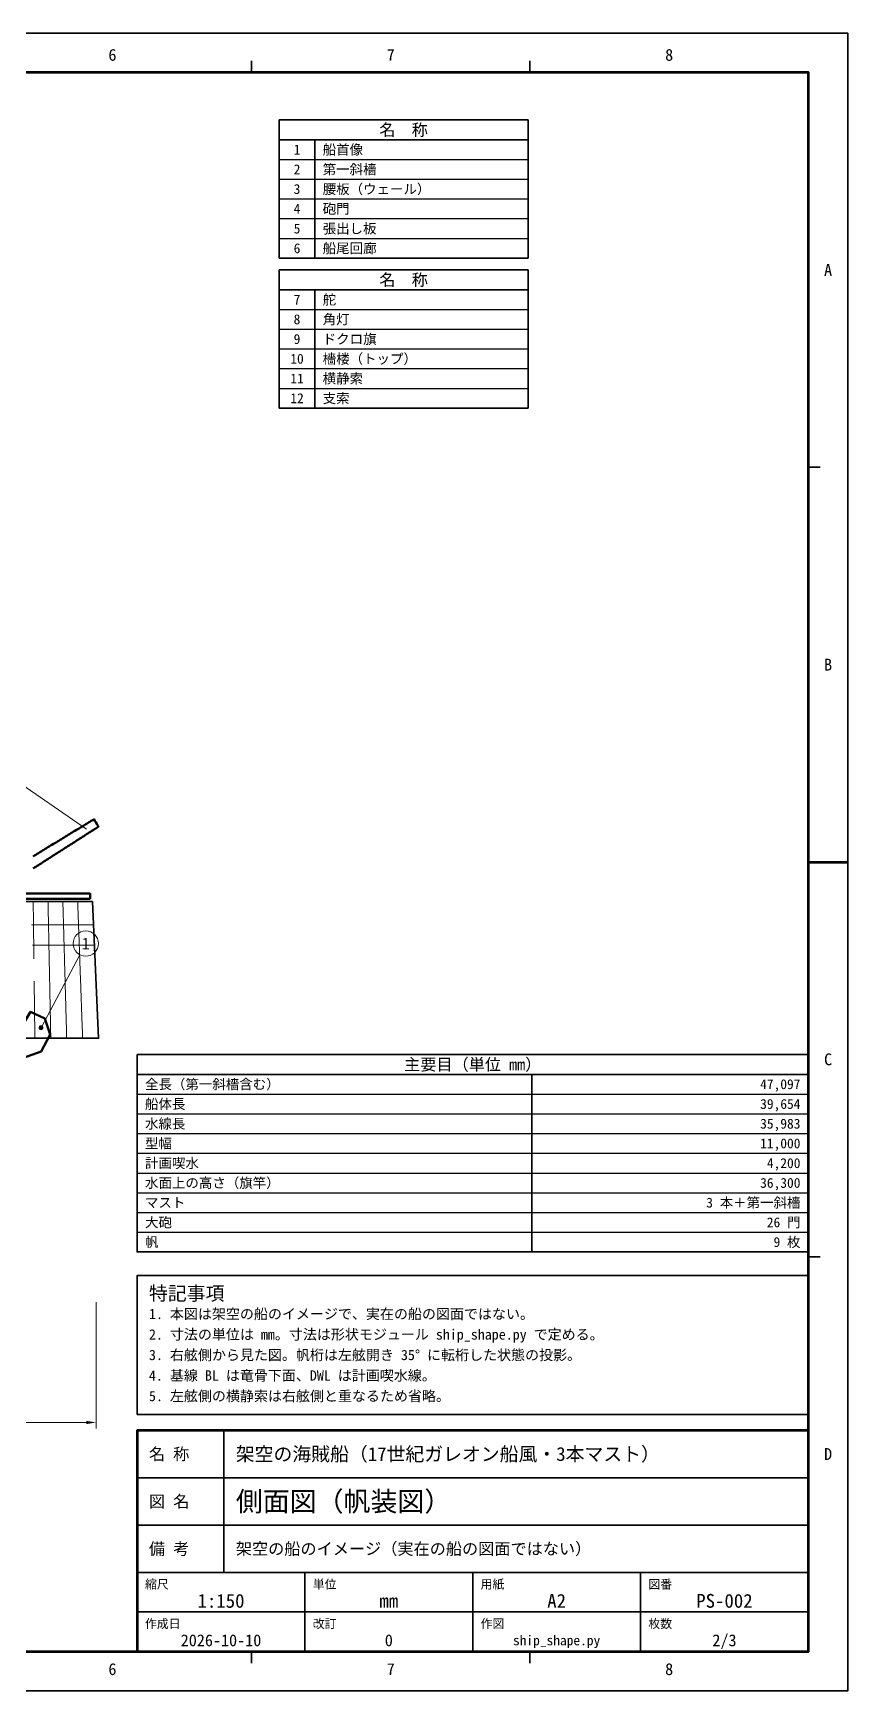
# Model space of a CAD drawing. Header units: millimetres. Extents: x -14250 to 74850, y -15000 to 48000.
# Drawn here: x 43901 to 74850, y -15000 to 48000 of the extents above; entities that cross this region are included whole.
import ezdxf
from ezdxf.enums import TextEntityAlignment as Align

# ---------------------------------------------------------------- set-up
doc = ezdxf.new("R2010")
doc.units = ezdxf.units.MM
doc.header["$LTSCALE"] = 150
for name, color, linetype, lineweight in [('外形', 7, 'Continuous', 50), ('寸法', 5, 'Continuous', 18), ('帆', 30, 'Continuous', 35), ('帆布', 30, 'Continuous', 13), ('引出線', 7, 'Continuous', 18), ('文字', 7, 'Continuous', 25), ('枠', 7, 'Continuous', 70), ('索具', 94, 'Continuous', 13), ('細部', 7, 'Continuous', 25), ('表題', 7, 'Continuous', 35)]:
    doc.layers.add(name, color=color, linetype=linetype, lineweight=lineweight)
doc.styles.add('JP', font='msgothic.ttc')
doc.dimstyles.new('JIS', dxfattribs={"dimscale": 150, "dimtxt": 2.5, "dimasz": 2.5, "dimexe": 1.5, "dimexo": 1.5, "dimgap": 0.8, "dimtad": 1, "dimdec": 0, "dimtxsty": 'JP', "dimcen": 2.5, "dimclrd": 5, "dimclre": 5, "dimclrt": 5, "dimazin": 3, "dimtfac": 1, "dimtmove": 0, "dimatfit": 3, "dimlwd": 18, "dimlwe": 18})

msp = doc.modelspace()

# ---------------------------------------------------------------- hatches: boundary and pattern name
at = {"layer": '引出線'}
h = msp.add_hatch(color=7, dxfattribs=at)
h.dxf.hatch_style = 1
h.paths.add_polyline_path([(44275, 10200), (44265, 10237.5), (44237.5, 10265), (44200, 10275), (44162.5, 10265), (44135, 10237.5), (44125, 10200), (44135, 10162.5), (44162.5, 10135), (44200, 10125), (44237.5, 10135), (44265, 10162.5)])

# ---------------------------------------------------------------- linework, layer by layer
at = {"layer": '外形'}
msp.add_lwpolyline([(43897.4, 16714.4), (43948.7, 16745.7), (44000.1, 16777), (44051.5, 16808.3), (44102.9, 16839.6), (44154.2, 16871), (44205.6, 16902.3), (44257, 16933.6), (44308.4, 16964.9), (44359.7, 16996.2), (44411.1, 17027.6), (44462.5, 17058.9), (44513.9, 17090.2), (44565.2, 17121.5), (44616.6, 17152.8), (44668, 17184.2), (44719.4, 17215.5), (44770.7, 17246.8), (44822.1, 17278.1), (44873.5, 17309.4), (44924.9, 17340.8), (44976.2, 17372.1), (45027.6, 17403.4), (45079, 17434.7), (45130.4, 17466), (45181.8, 17497.4), (45233.1, 17528.7), (45284.5, 17560), (45335.9, 17591.3), (45387.3, 17622.6), (45438.6, 17654), (45490, 17685.3), (45541.4, 17716.6), (45592.8, 17747.9), (45644.1, 17779.2), (45695.5, 17810.6), (45746.9, 17841.9), (45798.3, 17873.2), (45849.6, 17904.5), (45901, 17935.8), (45952.4, 17967.2), (46003.8, 17998.5), (46055.1, 18029.8), (46106.5, 18061.1), (46157.9, 18092.4), (46209.3, 18123.8), (46244.2, 18067.8), (46279.2, 18011.8), (46314.2, 17955.8), (46349.2, 17899.9), (46384.1, 17843.9), (46333.5, 17811.5), (46282.8, 17779), (46232.1, 17746.6), (46181.4, 17714.1), (46130.8, 17681.7), (46080.1, 17649.2), (46029.4, 17616.8), (45978.8, 17584.3), (45928.1, 17551.9), (45877.4, 17519.4), (45826.7, 17487), (45776.1, 17454.5), (45725.4, 17422.1), (45674.7, 17389.7), (45624.1, 17357.2), (45573.4, 17324.8), (45522.7, 17292.3), (45472, 17259.9), (45421.4, 17227.4), (45370.7, 17195), (45320, 17162.5), (45269.4, 17130.1), (45218.7, 17097.6), (45168, 17065.2), (45117.3, 17032.7), (45066.7, 17000.3), (45016, 16967.9), (44965.3, 16935.4), (44914.7, 16903), (44864, 16870.5), (44813.3, 16838.1), (44762.6, 16805.6), (44712, 16773.2), (44661.3, 16740.7), (44610.6, 16708.3), (44559.9, 16675.8), (44509.3, 16643.4), (44458.6, 16610.9), (44407.9, 16578.5), (44357.3, 16546.1), (44306.6, 16513.6), (44255.9, 16481.2), (44205.2, 16448.7), (44154.6, 16416.3), (44103.9, 16383.8), (44053.2, 16351.4), (44002.6, 16318.9), (43951.9, 16286.5), (43901.2, 16254)], dxfattribs=at)
for points in [[(46065.7, 15100), (39641.6, 15100), (39641.6, 15300), (46065.7, 15300)], [(43100, 8900), (44200, 9300), (44550, 9950), (44350, 10550), (43800, 10800), (43500, 10300), (43100, 9400)]]:
    msp.add_lwpolyline(points, close=True, dxfattribs=at)
at = {"layer": '帆'}
msp.add_lwpolyline([(46155.7, 15000), (39961.1, 15000), (39731.7, 9800), (46385.2, 9800)], close=True, dxfattribs=at)
at = {"layer": '帆布'}
for points in [[(43903.1, 15000), (43903.9, 14939.5), (43904.6, 14879.1), (43905.3, 14818.6), (43906, 14758.1), (43906.8, 14697.7), (43907.5, 14637.2), (43908.2, 14576.7), (43909, 14516.3), (43909.7, 14455.8), (43910.4, 14395.3), (43911.1, 14334.9), (43911.9, 14274.4), (43912.6, 14214), (43913.3, 14153.5), (43914, 14093), (43914.8, 14032.6), (43915.5, 13972.1), (43916.2, 13911.6), (43917, 13851.2), (43917.7, 13790.7), (43918.4, 13730.2), (43919.1, 13669.8), (43919.9, 13609.3), (43920.6, 13548.8), (43921.3, 13488.4), (43922, 13427.9), (43922.8, 13367.4), (43923.5, 13307), (43924.2, 13246.5), (43925, 13186), (43925.7, 13125.6), (43926.4, 13065.1), (43927.1, 13004.7), (43927.9, 12944.2), (43928.6, 12883.7), (43929.3, 12823.3)], [(44466.3, 15000), (44467.5, 14939.5), (44468.7, 14879.1), (44469.9, 14818.6), (44471.1, 14758.1), (44472.3, 14697.7), (44473.6, 14637.2), (44474.8, 14576.7), (44476, 14516.3), (44477.2, 14455.8), (44478.4, 14395.3), (44479.6, 14334.9), (44480.8, 14274.4), (44482, 14214), (44483.3, 14153.5), (44484.5, 14093), (44485.7, 14032.6), (44486.9, 13972.1), (44488.1, 13911.6), (44489.3, 13851.2), (44490.5, 13790.7), (44491.7, 13730.2), (44493, 13669.8), (44494.2, 13609.3), (44495.4, 13548.8), (44496.6, 13488.4), (44497.8, 13427.9), (44499, 13367.4), (44500.2, 13307), (44501.4, 13246.5), (44502.7, 13186), (44503.9, 13125.6), (44505.1, 13065.1), (44506.3, 13004.7), (44507.5, 12944.2), (44508.7, 12883.7), (44509.9, 12823.3), (44511.1, 12762.8), (44512.4, 12702.3), (44513.6, 12641.9), (44514.8, 12581.4), (44516, 12520.9), (44517.2, 12460.5), (44518.4, 12400), (44519.6, 12339.5), (44520.8, 12279.1), (44522.1, 12218.6), (44523.3, 12158.1), (44524.5, 12097.7), (44525.7, 12037.2), (44526.9, 11976.7), (44528.1, 11916.3), (44529.3, 11855.8), (44530.5, 11795.3), (44531.8, 11734.9), (44533, 11674.4), (44534.2, 11614), (44535.4, 11553.5), (44536.6, 11493), (44537.8, 11432.6), (44539, 11372.1), (44540.3, 11311.6), (44541.5, 11251.2), (44542.7, 11190.7), (44543.9, 11130.2), (44545.1, 11069.8), (44546.3, 11009.3), (44547.5, 10948.8), (44548.7, 10888.4), (44550, 10827.9), (44551.2, 10767.4), (44552.4, 10707), (44553.6, 10646.5), (44554.8, 10586), (44556, 10525.6), (44557.2, 10465.1), (44558.4, 10404.7), (44559.7, 10344.2), (44560.9, 10283.7), (44562.1, 10223.3), (44563.3, 10162.8), (44564.5, 10102.3), (44565.7, 10041.9), (44566.9, 9981.4), (44568.1, 9920.9), (44569.4, 9860.5), (44570.6, 9800)], [(45029.4, 15000), (45031.1, 14939.5), (45032.8, 14879.1), (45034.5, 14818.6), (45036.2, 14758.1), (45037.9, 14697.7), (45039.6, 14637.2), (45041.3, 14576.7), (45043, 14516.3), (45044.7, 14455.8), (45046.4, 14395.3), (45048.1, 14334.9), (45049.8, 14274.4), (45051.5, 14214), (45053.2, 14153.5), (45054.9, 14093), (45056.6, 14032.6), (45058.3, 13972.1), (45060, 13911.6), (45061.7, 13851.2), (45063.4, 13790.7), (45065.1, 13730.2), (45066.8, 13669.8), (45068.5, 13609.3), (45070.2, 13548.8), (45071.9, 13488.4), (45073.6, 13427.9), (45075.3, 13367.4), (45077, 13307), (45078.7, 13246.5), (45080.4, 13186), (45082.1, 13125.6), (45083.8, 13065.1), (45085.5, 13004.7), (45087.1, 12944.2), (45088.8, 12883.7), (45090.5, 12823.3), (45092.2, 12762.8), (45093.9, 12702.3), (45095.6, 12641.9), (45097.3, 12581.4), (45099, 12520.9), (45100.7, 12460.5), (45102.4, 12400), (45104.1, 12339.5), (45105.8, 12279.1), (45107.5, 12218.6), (45109.2, 12158.1), (45110.9, 12097.7), (45112.6, 12037.2), (45114.3, 11976.7), (45116, 11916.3), (45117.7, 11855.8), (45119.4, 11795.3), (45121.1, 11734.9), (45122.8, 11674.4), (45124.5, 11614), (45126.2, 11553.5), (45127.9, 11493), (45129.6, 11432.6), (45131.3, 11372.1), (45133, 11311.6), (45134.7, 11251.2), (45136.4, 11190.7), (45138.1, 11130.2), (45139.8, 11069.8), (45141.5, 11009.3), (45143.2, 10948.8), (45144.9, 10888.4), (45146.6, 10827.9), (45148.3, 10767.4), (45150, 10707), (45151.7, 10646.5), (45153.4, 10586), (45155.1, 10525.6), (45156.8, 10465.1), (45158.5, 10404.7), (45160.1, 10344.2), (45161.8, 10283.7), (45163.5, 10223.3), (45165.2, 10162.8), (45166.9, 10102.3), (45168.6, 10041.9), (45170.3, 9981.4), (45172, 9920.9), (45173.7, 9860.5), (45175.4, 9800)], [(45592.6, 15000), (45594.8, 14939.5), (45596.9, 14879.1), (45599.1, 14818.6), (45601.3, 14758.1), (45603.5, 14697.7), (45605.7, 14637.2), (45607.9, 14576.7), (45610, 14516.3), (45612.2, 14455.8), (45614.4, 14395.3), (45616.6, 14334.9), (45618.8, 14274.4), (45621, 14214), (45623.1, 14153.5), (45625.3, 14093), (45627.5, 14032.6), (45629.7, 13972.1), (45631.9, 13911.6), (45634, 13851.2), (45636.2, 13790.7), (45638.4, 13730.2), (45640.6, 13669.8), (45642.8, 13609.3), (45645, 13548.8), (45647.1, 13488.4), (45649.3, 13427.9), (45651.5, 13367.4), (45653.7, 13307), (45655.9, 13246.5), (45658.1, 13186), (45660.2, 13125.6), (45662.4, 13065.1), (45664.6, 13004.7), (45666.8, 12944.2), (45669, 12883.7), (45671.2, 12823.3), (45673.3, 12762.8), (45675.5, 12702.3), (45677.7, 12641.9), (45679.9, 12581.4), (45682.1, 12520.9), (45684.3, 12460.5), (45686.4, 12400), (45688.6, 12339.5), (45690.8, 12279.1), (45693, 12218.6), (45695.2, 12158.1), (45697.3, 12097.7), (45699.5, 12037.2), (45701.7, 11976.7), (45703.9, 11916.3), (45706.1, 11855.8), (45708.3, 11795.3), (45710.4, 11734.9), (45712.6, 11674.4), (45714.8, 11614), (45717, 11553.5), (45719.2, 11493), (45721.4, 11432.6), (45723.5, 11372.1), (45725.7, 11311.6), (45727.9, 11251.2), (45730.1, 11190.7), (45732.3, 11130.2), (45734.5, 11069.8), (45736.6, 11009.3), (45738.8, 10948.8), (45741, 10888.4), (45743.2, 10827.9), (45745.4, 10767.4), (45747.5, 10707), (45749.7, 10646.5), (45751.9, 10586), (45754.1, 10525.6), (45756.3, 10465.1), (45758.5, 10404.7), (45760.6, 10344.2), (45762.8, 10283.7), (45765, 10223.3), (45767.2, 10162.8), (45769.4, 10102.3), (45771.6, 10041.9), (45773.7, 9981.4), (45775.9, 9920.9), (45778.1, 9860.5), (45780.3, 9800)], [(46194.7, 14116), (46134.4, 14116), (46074.1, 14116), (46013.8, 14116), (45953.5, 14116), (45893.2, 14116), (45832.8, 14116), (45772.5, 14116), (45712.2, 14116), (45651.9, 14116), (45591.6, 14116), (45531.3, 14116), (45471, 14116), (45410.6, 14116), (45350.3, 14116), (45290, 14116), (45229.7, 14116), (45169.4, 14116), (45109.1, 14116), (45048.8, 14116), (44988.5, 14116), (44928.1, 14116), (44867.8, 14116), (44807.5, 14116), (44747.2, 14116), (44686.9, 14116), (44626.6, 14116), (44566.3, 14116), (44505.9, 14116), (44445.6, 14116), (44385.3, 14116), (44325, 14116), (44264.7, 14116), (44204.4, 14116), (44144.1, 14116), (44083.7, 14116), (44023.4, 14116), (43963.1, 14116), (43902.8, 14116), (43842.5, 14116)], [(46229.1, 13336), (46168.7, 13336), (46108.4, 13336), (46048, 13336), (45987.6, 13336), (45927.2, 13336), (45866.8, 13336), (45806.4, 13336), (45746, 13336), (45685.6, 13336), (45625.2, 13336), (45564.8, 13336), (45504.4, 13336), (45444, 13336), (45383.6, 13336), (45323.2, 13336), (45262.8, 13336), (45202.4, 13336), (45142, 13336), (45081.6, 13336), (45021.2, 13336), (44960.8, 13336), (44900.5, 13336), (44840.1, 13336), (44779.7, 13336), (44719.3, 13336), (44658.9, 13336), (44598.5, 13336), (44538.1, 13336), (44477.7, 13336), (44417.3, 13336), (44356.9, 13336), (44296.5, 13336), (44236.1, 13336), (44175.7, 13336), (44115.3, 13336), (44054.9, 13336), (43994.5, 13336), (43934.1, 13336), (43873.7, 13336)], [(43939.5, 11976.7), (43940.2, 11916.3), (43941, 11855.8), (43941.7, 11795.3), (43942.4, 11734.9), (43943.1, 11674.4), (43943.9, 11614), (43944.6, 11553.5), (43945.3, 11493), (43946.1, 11432.6), (43946.8, 11372.1), (43947.5, 11311.6), (43948.2, 11251.2), (43949, 11190.7), (43949.7, 11130.2), (43950.4, 11069.8), (43951.2, 11009.3), (43951.9, 10948.8), (43952.6, 10888.4), (43953.3, 10827.9), (43954.1, 10767.4), (43954.8, 10707), (43955.5, 10646.5), (43956.2, 10586), (43957, 10525.6), (43957.7, 10465.1), (43958.4, 10404.7), (43959.2, 10344.2), (43959.9, 10283.7), (43960.6, 10223.3), (43961.3, 10162.8), (43962.1, 10102.3), (43962.8, 10041.9), (43963.5, 9981.4), (43964.2, 9920.9), (43965, 9860.5), (43965.7, 9800)]]:
    msp.add_lwpolyline(points, dxfattribs=at)
at = {"layer": '引出線'}
msp.add_line((45674.8, 12976.1), (44200, 10200), dxfattribs=at)
for centre, radius in [((45900, 13400), 480), ((44200, 10200), 75)]:
    msp.add_circle(centre, radius, dxfattribs=at)
at = {"layer": '枠'}
msp.add_line((73350, 16500), (74850, 16500), dxfattribs=at)
for points in [[(-11250, -13500), (73350, -13500), (73350, 46500), (-11250, 46500)], [(47850, -13500), (73350, -13500), (73350, -5100), (47850, -5100)]]:
    msp.add_lwpolyline(points, close=True, dxfattribs=at)
at = {"layer": '索具'}
msp.add_lwpolyline([(31800, 27500), (45927.8, 17753.3)], dxfattribs=at)
at = {"layer": '細部'}
for p, q in [((53250, 43200), (62700, 43200)), ((53250, 42450), (62700, 42450)), ((53250, 41700), (62700, 41700)), ((53250, 40950), (62700, 40950)), ((53250, 40200), (62700, 40200)), ((53250, 37500), (62700, 37500)), ((53250, 36750), (62700, 36750)), ((53250, 36000), (62700, 36000)), ((53250, 35250), (62700, 35250)), ((53250, 34500), (62700, 34500)), ((47850, 7680), (73350, 7680)), ((47850, 6930), (73350, 6930)), ((47850, 6180), (73350, 6180)), ((47850, 5430), (73350, 5430)), ((47850, 4680), (73350, 4680)), ((47850, 3930), (73350, 3930)), ((47850, 3180), (73350, 3180)), ((47850, 2430), (73350, 2430))]:
    msp.add_line(p, q, dxfattribs=at)
at = {"layer": '表題'}
for p, q in [((52200, 46500), (52200, 46950)), ((62775, 46500), (62775, 46950)), ((53250, 43950), (62700, 43950)), ((54600, 43950), (54600, 39450)), ((53250, 38250), (62700, 38250)), ((54600, 38250), (54600, 33750)), ((73350, 31500), (73800, 31500)), ((73350, 16500), (73800, 16500)), ((47850, 8430), (73350, 8430)), ((62850, 8430), (62850, 1680)), ((73350, 1500), (73800, 1500)), ((51150, -10500), (51150, -5100)), ((47850, -6900), (73350, -6900)), ((47850, -8700), (73350, -8700)), ((47850, -10500), (73350, -10500)), ((54225, -13500), (54225, -10500)), ((60600, -13500), (60600, -10500)), ((66975, -13500), (66975, -10500)), ((47850, -12000), (73350, -12000)), ((52200, -13500), (52200, -13950)), ((62775, -13500), (62775, -13950))]:
    msp.add_line(p, q, dxfattribs=at)
for points in [[(-14250, -15000), (74850, -15000), (74850, 48000), (-14250, 48000)], [(53250, 44700), (62700, 44700), (62700, 39450), (53250, 39450)], [(53250, 39000), (62700, 39000), (62700, 33750), (53250, 33750)], [(47850, 9180), (73350, 9180), (73350, 1680), (47850, 1680)], [(47850, -4500), (73350, -4500), (73350, 780), (47850, 780)]]:
    msp.add_lwpolyline(points, close=True, dxfattribs=at)

# ---------------------------------------------------------------- texts
at = {"layer": '文字', "style": 'JP'}
for s, height, p in [('6', 450, (46912.5, 47175)), ('7', 450, (57487.5, 47175)), ('8', 450, (68062.5, 47175)), ('名\u3000称', 450, (57975, 44325)), ('1', 375, (53925, 43575)), ('2', 375, (53925, 42825)), ('3', 375, (53925, 42075)), ('4', 375, (53925, 41325)), ('5', 375, (53925, 40575)), ('6', 375, (53925, 39825)), ('A', 450, (74100, 39000)), ('名\u3000称', 450, (57975, 38625)), ('7', 375, (53925, 37875)), ('8', 375, (53925, 37125)), ('9', 375, (53925, 36375)), ('10', 375, (53925, 35625)), ('11', 375, (53925, 34875)), ('12', 375, (53925, 34125)), ('B', 450, (74100, 24000)), ('1', 450, (45900, 13400)), ('主要目（単位 mm）', 450, (60600, 8805)), ('C', 450, (74100, 9000)), ('D', 450, (74100, -6000)), ('1:150', 525, (51037.5, -11580)), ('A2', 525, (63787.5, -11580)), ('PS-002', 525, (70162.5, -11580)), ('mm', 525, (57412.5, -11580)), ('2026-10-10', 450, (51037.5, -13080)), ('0', 450, (57412.5, -13080)), ('ship_shape.py', 375, (63787.5, -13080)), ('2/3', 450, (70162.5, -13080)), ('6', 450, (46912.5, -14175)), ('7', 450, (57487.5, -14175)), ('8', 450, (68062.5, -14175))]:
    msp.add_text(s, height=height, dxfattribs=at).set_placement(p, align=Align.MIDDLE_CENTER)
for s, height, p in [('船首像', 375, (54900, 43575)), ('第一斜檣', 375, (54900, 42825)), ('腰板（ウェール）', 375, (54900, 42075)), ('砲門', 375, (54900, 41325)), ('張出し板', 375, (54900, 40575)), ('船尾回廊', 375, (54900, 39825)), ('舵', 375, (54900, 37875)), ('角灯', 375, (54900, 37125)), ('ドクロ旗', 375, (54900, 36375)), ('檣楼（トップ）', 375, (54900, 35625)), ('横静索', 375, (54900, 34875)), ('支索', 375, (54900, 34125)), ('全長（第一斜檣含む）', 375, (48150, 8055)), ('船体長', 375, (48150, 7305)), ('水線長', 375, (48150, 6555)), ('型幅', 375, (48150, 5805)), ('計画喫水', 375, (48150, 5055)), ('水面上の高さ（旗竿）', 375, (48150, 4305)), ('マスト', 375, (48150, 3555)), ('大砲', 375, (48150, 2805)), ('帆', 375, (48150, 2055)), ('特記事項', 525, (48300, 105)), ('1. 本図は架空の船のイメージで、実在の船の図面ではない。', 390, (48300, -675)), ('2. 寸法の単位は mm。寸法は形状モジュール ship_shape.py で定める。', 390, (48300, -1455)), ('3. 右舷側から見た図。帆桁は左舷開き 35° に転桁した状態の投影。', 390, (48300, -2235)), ('4. 基線 BL は竜骨下面、DWL は計画喫水線。', 390, (48300, -3015)), ('5. 左舷側の横静索は右舷側と重なるため省略。', 390, (48300, -3795)), ('架空の海賊船（17世紀ガレオン船風・3本マスト）', 525, (51600, -6000)), ('名 称', 450, (48300, -6000)), ('図 名', 450, (48300, -7800)), ('側面図（帆装図）', 750, (51600, -7800)), ('備 考', 450, (48300, -9600)), ('架空の船のイメージ（実在の船の図面ではない）', 450, (51600, -9600)), ('縮尺', 330, (48150, -10950)), ('単位', 330, (54525, -10950)), ('用紙', 330, (60900, -10950)), ('図番', 330, (67275, -10950)), ('作成日', 330, (48150, -12450)), ('改訂', 330, (54525, -12450)), ('作図', 330, (60900, -12450)), ('枚数', 330, (67275, -12450))]:
    msp.add_text(s, height=height, dxfattribs=at).set_placement(p, align=Align.MIDDLE_LEFT)
for s, p in [('47,097', (73050, 8055)), ('39,654', (73050, 7305)), ('35,983', (73050, 6555)), ('11,000', (73050, 5805)), ('4,200', (73050, 5055)), ('36,300', (73050, 4305)), ('3 本＋第一斜檣', (73050, 3555)), ('26 門', (73050, 2805)), ('9 枚', (73050, 2055))]:
    msp.add_text(s, height=375, dxfattribs=at).set_placement(p, align=Align.MIDDLE_RIGHT)

# ---------------------------------------------------------------- dimensions: what is measured, and where the dimension line sits
at = {"layer": '寸法'}
msp.add_linear_dim(base=(-800, -4800), p1=(-800, 0), p2=(46296.7, 0), text='全長（第一斜檣を含む） <>', dimstyle='JIS', dxfattribs=at).render()

doc.saveas('drawing.dxf')
